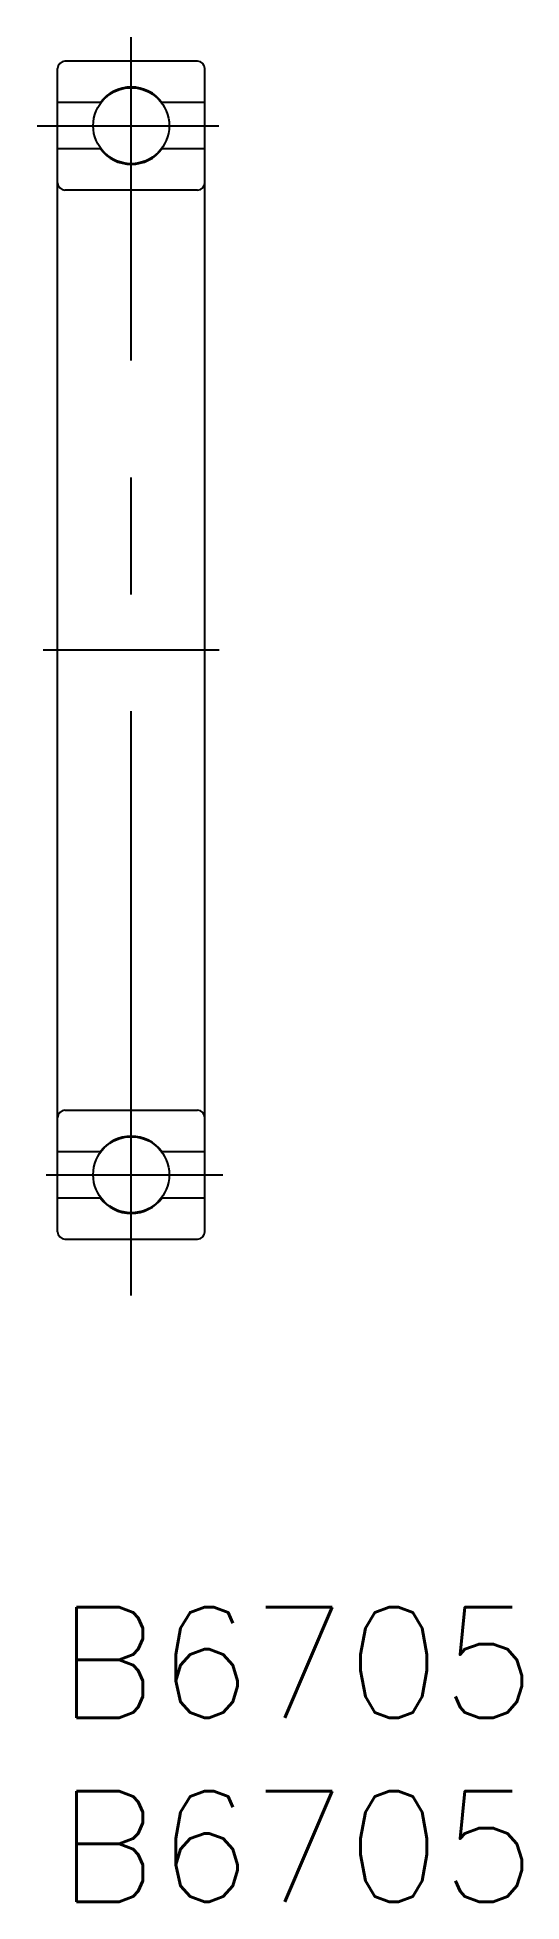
# Model space of a CAD drawing. Extents: x -0.5 to 12.6, y -8 to 42.7.
import ezdxf

# ---------------------------------------------------------------- set-up
doc = ezdxf.new("R2010")
doc.units = 0
doc.header["$LTSCALE"] = 0.5
doc.linetypes.add('CENTER', pattern=[50.8, 31.75, -6.35, 6.35, -6.35])
for name, color, linetype in [('MSM_CENTER', 1, 'CENTER'), ('MSM_CONTINUOUS', 7, 'CONTINUOUS'), ('MSM_PART_NUMBER', 7, 'CONTINUOUS')]:
    doc.layers.add(name, color=color, linetype=linetype)
doc.styles.get("Standard").update_dxf_attribs({"font": 'txt.shx', "height": 3, "bigfont": 'bigfont.shx'})

msp = doc.modelspace()

# ---------------------------------------------------------------- linework, layer by layer
at = {"layer": 'MSM_CENTER'}
for p, q in [((2, 8.468), (2, 42.652)), ((-0.548, 40.25), (4.383, 40.25)), ((4.391, 26), (-0.394, 26)), ((-0.304, 11.75), (4.486, 11.75))]:
    msp.add_line(p, q, dxfattribs=at)
at = {"layer": 'MSM_CONTINUOUS'}
for p, q in [((0, 10.2), (0, 41.8)), ((3.8, 42), (0.2, 42)), ((4, 10.2), (4, 41.8)), ((1.16, 40.88), (0, 40.88)), ((1.16, 40.88), (1.16, 40.85)), ((4, 40.88), (2.84, 40.88)), ((2.84, 40.88), (2.84, 40.85)), ((1.16, 39.62), (0, 39.62)), ((1.16, 39.62), (1.16, 39.65)), ((2.84, 39.62), (2.84, 39.65)), ((4, 39.62), (2.84, 39.62)), ((3.8, 38.5), (0.2, 38.5)), ((0.2, 13.5), (3.8, 13.5)), ((0, 12.38), (1.16, 12.38)), ((1.16, 12.38), (1.16, 12.35)), ((2.84, 12.38), (4, 12.38)), ((2.84, 12.38), (2.84, 12.35)), ((1.16, 11.12), (1.16, 11.15)), ((2.84, 11.12), (2.84, 11.15)), ((0, 11.12), (1.16, 11.12)), ((2.84, 11.12), (4, 11.12)), ((0.2, 10), (3.8, 10))]:
    msp.add_line(p, q, dxfattribs=at)
for centre, radius in [((2, 40.25), 1.032), ((2, 11.75), 1.033)]:
    msp.add_circle(centre, radius, dxfattribs=at)
for centre, radius, start, end in [((0.2, 41.8), 0.2, 90, 180), ((3.8, 41.8), 0.2, 360, 90), ((2, 40.25), 1.05, 36.8699, 143.1301), ((2, 40.25), 1.05, 216.8699, 323.1301), ((0.2, 38.7), 0.2, 180, 270), ((3.8, 38.7), 0.2, 270, 360), ((0.2, 13.3), 0.2, 90, 180), ((3.8, 13.3), 0.2, 0, 90), ((2, 11.75), 1.05, 36.8699, 143.1301), ((2, 11.75), 1.05, 216.8699, 323.1301), ((0.2, 10.2), 0.2, 180, 270), ((3.8, 10.2), 0.2, 270, 0)]:
    msp.add_arc(centre, radius, start, end, dxfattribs=at)

# ---------------------------------------------------------------- texts
at = {"layer": 'MSM_PART_NUMBER'}
for p in [(0, -3), (0, -8)]:
    msp.add_text('B6705', height=3, dxfattribs=at).set_placement(p)

doc.saveas('drawing.dxf')
